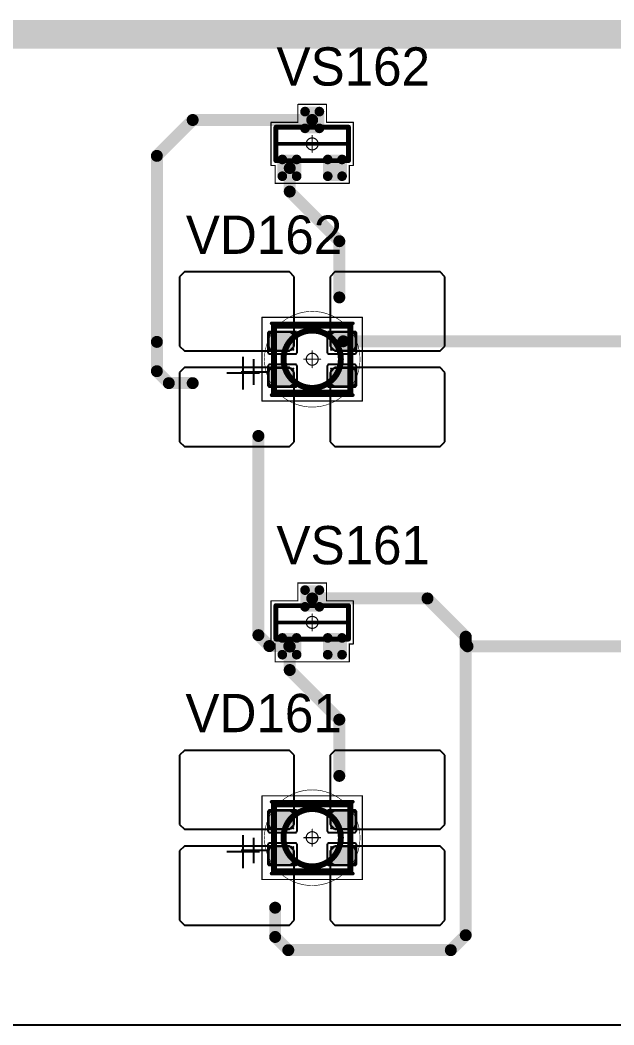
# Model space of a CAD drawing. Header units: millimetres. Extents: x 0 to 400, y 0 to 514.
# Drawn here: x 207.78 to 232.63, y 24.67 to 66.68 of the extents above; entities that cross this region are included whole.
import ezdxf

# ---------------------------------------------------------------- set-up
doc = ezdxf.new("R2010")
doc.units = ezdxf.units.MM
for name, color, linetype in [('Mechanical13', 56, 'Continuous'), ('Mechanical15', 56, 'Continuous'), ('Mechanical2', 216, 'Continuous'), ('TopLayer', 1, 'Continuous'), ('TopOverlay', 2, 'Continuous'), ('TopPaste', 8, 'Continuous'), ('TopSolder', 216, 'Continuous')]:
    doc.layers.add(name, color=color, linetype=linetype)

# ---------------------------------------------------------------- blocks, each defined once
blk = doc.blocks.new('SOT23_20')
at = {"layer": 'Mechanical13', "const_width": 0.2}
for points in [[(-0.7, 1.52), (0.7, 1.52)], [(-0.7, 1.52), (-0.7, -1.52)], [(0.7, 1.52), (0.7, -1.52)], [(-0.7, -1.52), (0.7, -1.52)]]:
    blk.add_lwpolyline(points, dxfattribs=at)
at = {"layer": 'Mechanical13', "const_width": 0.1}
for points in [[(-0.75, 1.52, 1), (-0.65, 1.52, 1)], [(-0.75, 1.52, 1), (-0.65, 1.52, 1)], [(0.65, 1.52, 1), (0.75, 1.52, 1)], [(0.65, 1.52, 1), (0.75, 1.52, 1)], [(-0.75, -1.52, 1), (-0.65, -1.52, 1)], [(-0.75, -1.52, 1), (-0.65, -1.52, 1)], [(0.65, -1.52, 1), (0.75, -1.52, 1)], [(0.65, -1.52, 1), (0.75, -1.52, 1)]]:
    blk.add_lwpolyline(points, format="xyb", close=True, dxfattribs=at)
at = {"layer": 'Mechanical15', "const_width": 0.05}
for points in [[(-0.9, 1.72), (-0.9, 1.55)], [(-0.9, 1.72), (0.9, 1.72)], [(0.9, 1.72), (0.9, 0.6)], [(-1.65, 1.55), (-1.65, -1.55)], [(-1.65, 1.55), (-0.9, 1.55)], [(0.9, 0.6), (1.65, 0.6)], [(1.65, 0.6), (1.65, -0.6)], [(-0.35, 0), (0.35, 0)], [(0, 0.35), (0, -0.35)], [(0.9, -0.6), (1.65, -0.6)], [(0.9, -0.6), (0.9, -1.72)], [(-1.65, -1.55), (-0.9, -1.55)], [(-0.9, -1.55), (-0.9, -1.72)], [(-0.9, -1.72), (0.9, -1.72)]]:
    blk.add_lwpolyline(points, dxfattribs=at)
at = {"layer": 'Mechanical15'}
for points, const_width in [([(-0.913, 1.72, 1), (-0.888, 1.72, 1)], 0.025), ([(-0.913, 1.72, 1), (-0.888, 1.72, 1)], 0.025), ([(0.888, 1.72, 1), (0.913, 1.72, 1)], 0.025), ([(0.888, 1.72, 1), (0.913, 1.72, 1)], 0.025), ([(-1.662, 1.55, 1), (-1.637, 1.55, 1)], 0.025), ([(-1.662, 1.55, 1), (-1.637, 1.55, 1)], 0.025), ([(-0.913, 1.55, 1), (-0.888, 1.55, 1)], 0.025), ([(-0.913, 1.55, 1), (-0.888, 1.55, 1)], 0.025), ([(0.888, 0.6, 1), (0.913, 0.6, 1)], 0.025), ([(0.888, 0.6, 1), (0.913, 0.6, 1)], 0.025), ([(1.637, 0.6, 1), (1.662, 0.6, 1)], 0.025), ([(1.637, 0.6, 1), (1.662, 0.6, 1)], 0.025), ([(-0.362, 0, 1), (-0.337, 0, 1)], 0.025), ([(0.25, 0, 1), (-0.25, 0, 1)], 0.05), ([(-0.262, 0, 1), (-0.238, 0, 1)], 0.025), ([(-0.012, 0.35, 1), (0.012, 0.35, 1)], 0.025), ([(0.238, 0, 1), (0.262, 0, 1)], 0.025), ([(0.337, 0, 1), (0.362, 0, 1)], 0.025), ([(-0.012, -0.35, 1), (0.012, -0.35, 1)], 0.025), ([(0.888, -0.6, 1), (0.913, -0.6, 1)], 0.025), ([(0.888, -0.6, 1), (0.913, -0.6, 1)], 0.025), ([(1.637, -0.6, 1), (1.662, -0.6, 1)], 0.025), ([(1.637, -0.6, 1), (1.662, -0.6, 1)], 0.025), ([(-1.662, -1.55, 1), (-1.637, -1.55, 1)], 0.025), ([(-1.662, -1.55, 1), (-1.637, -1.55, 1)], 0.025), ([(-0.913, -1.55, 1), (-0.888, -1.55, 1)], 0.025), ([(-0.913, -1.55, 1), (-0.888, -1.55, 1)], 0.025), ([(-0.913, -1.72, 1), (-0.888, -1.72, 1)], 0.025), ([(-0.913, -1.72, 1), (-0.888, -1.72, 1)], 0.025), ([(0.888, -1.72, 1), (0.913, -1.72, 1)], 0.025), ([(0.888, -1.72, 1), (0.913, -1.72, 1)], 0.025)]:
    blk.add_lwpolyline(points, format="xyb", close=True, dxfattribs=dict(at, const_width=const_width))
at = {"layer": 'TopLayer', "const_width": 0.1}
for points in [[(-1.4, 1.25, 1), (-1.3, 1.25, 1)], [(-0.7, 1.25, 1), (-0.6, 1.25, 1)], [(-1.4, 0.65, 1), (-1.3, 0.65, 1)], [(-0.7, 0.65, 1), (-0.6, 0.65, 1)], [(0.6, 0.3, 1), (0.7, 0.3, 1)], [(1.3, 0.3, 1), (1.4, 0.3, 1)], [(0.6, -0.3, 1), (0.7, -0.3, 1)], [(1.3, -0.3, 1), (1.4, -0.3, 1)], [(-1.4, -0.65, 1), (-1.3, -0.65, 1)], [(-0.7, -0.65, 1), (-0.6, -0.65, 1)], [(-1.4, -1.25, 1), (-1.3, -1.25, 1)], [(-0.7, -1.25, 1), (-0.6, -1.25, 1)]]:
    blk.add_lwpolyline(points, format="xyb", close=True, dxfattribs=at)
at = {"layer": 'TopLayer'}
for points in [[(-1.35, 1.35), (-1.35, 0.55), (-0.65, 1.35), (-0.65, 0.55)], [(-1.45, 1.25), (-1.45, 0.65), (-0.55, 1.25), (-0.55, 0.65)], [(0.55, 0.3), (0.55, -0.3), (1.45, 0.3), (1.45, -0.3)], [(0.65, 0.4), (0.65, -0.4), (1.35, 0.4), (1.35, -0.4)], [(-1.45, -0.65), (-1.45, -1.25), (-0.55, -0.65), (-0.55, -1.25)], [(-1.35, -0.55), (-1.35, -1.35), (-0.65, -0.55), (-0.65, -1.35)]]:
    blk.add_solid(points, dxfattribs=at)
at = {"layer": 'TopOverlay', "const_width": 0.15}
blk.add_lwpolyline([(0, 1.5), (0, -1.5)], dxfattribs=at)
at = {"layer": 'TopOverlay', "const_width": 0.075}
for points in [[(-0.038, 1.5, 1), (0.038, 1.5, 1)], [(-0.038, -1.5, 1), (0.038, -1.5, 1)]]:
    blk.add_lwpolyline(points, format="xyb", close=True, dxfattribs=at)
at = {"layer": 'TopPaste', "const_width": 0.075}
for points in [[(-1.387, 1.25, 1), (-1.313, 1.25, 1)], [(-0.687, 1.25, 1), (-0.613, 1.25, 1)], [(-1.387, 0.65, 1), (-1.313, 0.65, 1)], [(-0.687, 0.65, 1), (-0.613, 0.65, 1)], [(0.613, 0.3, 1), (0.687, 0.3, 1)], [(1.313, 0.3, 1), (1.387, 0.3, 1)], [(0.613, -0.3, 1), (0.687, -0.3, 1)], [(1.313, -0.3, 1), (1.387, -0.3, 1)], [(-1.387, -0.65, 1), (-1.313, -0.65, 1)], [(-0.687, -0.65, 1), (-0.613, -0.65, 1)], [(-1.387, -1.25, 1), (-1.313, -1.25, 1)], [(-0.687, -1.25, 1), (-0.613, -1.25, 1)]]:
    blk.add_lwpolyline(points, format="xyb", close=True, dxfattribs=at)
at = {"layer": 'TopPaste'}
for points in [[(-1.35, 1.325), (-1.35, 0.575), (-0.65, 1.325), (-0.65, 0.575)], [(-1.425, 1.25), (-1.425, 0.65), (-0.575, 1.25), (-0.575, 0.65)], [(0.575, 0.3), (0.575, -0.3), (1.425, 0.3), (1.425, -0.3)], [(0.65, 0.375), (0.65, -0.375), (1.35, 0.375), (1.35, -0.375)], [(-1.425, -0.65), (-1.425, -1.25), (-0.575, -0.65), (-0.575, -1.25)], [(-1.35, -0.575), (-1.35, -1.325), (-0.65, -0.575), (-0.65, -1.325)]]:
    blk.add_solid(points, dxfattribs=at)
at = {"layer": 'TopSolder', "const_width": 0.202}
for points in [[(-1.451, 1.25, 1), (-1.249, 1.25, 1)], [(-0.751, 1.25, 1), (-0.549, 1.25, 1)], [(-1.451, 0.65, 1), (-1.249, 0.65, 1)], [(-0.751, 0.65, 1), (-0.549, 0.65, 1)], [(0.549, 0.3, 1), (0.751, 0.3, 1)], [(1.249, 0.3, 1), (1.451, 0.3, 1)], [(0.549, -0.3, 1), (0.751, -0.3, 1)], [(1.249, -0.3, 1), (1.451, -0.3, 1)], [(-1.451, -0.65, 1), (-1.249, -0.65, 1)], [(-0.751, -0.65, 1), (-0.549, -0.65, 1)], [(-1.451, -1.25, 1), (-1.249, -1.25, 1)], [(-0.751, -1.25, 1), (-0.549, -1.25, 1)]]:
    blk.add_lwpolyline(points, format="xyb", close=True, dxfattribs=at)
at = {"layer": 'TopSolder'}
for points in [[(-1.35, 1.452), (-1.35, 0.448), (-0.65, 1.452), (-0.65, 0.448)], [(-1.552, 1.25), (-1.552, 0.65), (-0.448, 1.25), (-0.448, 0.65)], [(0.65, 0.502), (0.65, -0.502), (1.35, 0.502), (1.35, -0.502)], [(0.448, 0.3), (0.448, -0.3), (1.552, 0.3), (1.552, -0.3)], [(-1.552, -0.65), (-1.552, -1.25), (-0.448, -0.65), (-0.448, -1.25)], [(-1.35, -0.448), (-1.35, -1.452), (-0.65, -0.448), (-0.65, -1.452)]]:
    blk.add_solid(points, dxfattribs=at)
blk = doc.blocks.new('SOT23_21')
at = {"layer": 'Mechanical13', "const_width": 0.2}
for points in [[(-0.7, 1.52), (0.7, 1.52)], [(-0.7, 1.52), (-0.7, -1.52)], [(0.7, 1.52), (0.7, -1.52)], [(-0.7, -1.52), (0.7, -1.52)]]:
    blk.add_lwpolyline(points, dxfattribs=at)
at = {"layer": 'Mechanical13', "const_width": 0.1}
for points in [[(-0.75, 1.52, 1), (-0.65, 1.52, 1)], [(-0.75, 1.52, 1), (-0.65, 1.52, 1)], [(0.65, 1.52, 1), (0.75, 1.52, 1)], [(0.65, 1.52, 1), (0.75, 1.52, 1)], [(-0.75, -1.52, 1), (-0.65, -1.52, 1)], [(-0.75, -1.52, 1), (-0.65, -1.52, 1)], [(0.65, -1.52, 1), (0.75, -1.52, 1)], [(0.65, -1.52, 1), (0.75, -1.52, 1)]]:
    blk.add_lwpolyline(points, format="xyb", close=True, dxfattribs=at)
at = {"layer": 'Mechanical15', "const_width": 0.05}
for points in [[(-0.9, 1.72), (-0.9, 1.55)], [(-0.9, 1.72), (0.9, 1.72)], [(0.9, 1.72), (0.9, 0.6)], [(-1.65, 1.55), (-1.65, -1.55)], [(-1.65, 1.55), (-0.9, 1.55)], [(0.9, 0.6), (1.65, 0.6)], [(1.65, 0.6), (1.65, -0.6)], [(-0.35, 0), (0.35, 0)], [(0, 0.35), (0, -0.35)], [(0.9, -0.6), (1.65, -0.6)], [(0.9, -0.6), (0.9, -1.72)], [(-1.65, -1.55), (-0.9, -1.55)], [(-0.9, -1.55), (-0.9, -1.72)], [(-0.9, -1.72), (0.9, -1.72)]]:
    blk.add_lwpolyline(points, dxfattribs=at)
at = {"layer": 'Mechanical15'}
for points, const_width in [([(-0.913, 1.72, 1), (-0.888, 1.72, 1)], 0.025), ([(-0.913, 1.72, 1), (-0.888, 1.72, 1)], 0.025), ([(0.888, 1.72, 1), (0.913, 1.72, 1)], 0.025), ([(0.888, 1.72, 1), (0.913, 1.72, 1)], 0.025), ([(-1.662, 1.55, 1), (-1.637, 1.55, 1)], 0.025), ([(-1.662, 1.55, 1), (-1.637, 1.55, 1)], 0.025), ([(-0.913, 1.55, 1), (-0.888, 1.55, 1)], 0.025), ([(-0.913, 1.55, 1), (-0.888, 1.55, 1)], 0.025), ([(0.888, 0.6, 1), (0.913, 0.6, 1)], 0.025), ([(0.888, 0.6, 1), (0.913, 0.6, 1)], 0.025), ([(1.637, 0.6, 1), (1.662, 0.6, 1)], 0.025), ([(1.637, 0.6, 1), (1.662, 0.6, 1)], 0.025), ([(-0.362, 0, 1), (-0.337, 0, 1)], 0.025), ([(0.25, 0, 1), (-0.25, 0, 1)], 0.05), ([(-0.262, 0, 1), (-0.238, 0, 1)], 0.025), ([(-0.012, 0.35, 1), (0.012, 0.35, 1)], 0.025), ([(0.238, 0, 1), (0.262, 0, 1)], 0.025), ([(0.337, 0, 1), (0.362, 0, 1)], 0.025), ([(-0.012, -0.35, 1), (0.012, -0.35, 1)], 0.025), ([(0.888, -0.6, 1), (0.913, -0.6, 1)], 0.025), ([(0.888, -0.6, 1), (0.913, -0.6, 1)], 0.025), ([(1.637, -0.6, 1), (1.662, -0.6, 1)], 0.025), ([(1.637, -0.6, 1), (1.662, -0.6, 1)], 0.025), ([(-1.662, -1.55, 1), (-1.637, -1.55, 1)], 0.025), ([(-1.662, -1.55, 1), (-1.637, -1.55, 1)], 0.025), ([(-0.913, -1.55, 1), (-0.888, -1.55, 1)], 0.025), ([(-0.913, -1.55, 1), (-0.888, -1.55, 1)], 0.025), ([(-0.913, -1.72, 1), (-0.888, -1.72, 1)], 0.025), ([(-0.913, -1.72, 1), (-0.888, -1.72, 1)], 0.025), ([(0.888, -1.72, 1), (0.913, -1.72, 1)], 0.025), ([(0.888, -1.72, 1), (0.913, -1.72, 1)], 0.025)]:
    blk.add_lwpolyline(points, format="xyb", close=True, dxfattribs=dict(at, const_width=const_width))
at = {"layer": 'TopLayer', "const_width": 0.1}
for points in [[(-1.4, 1.25, 1), (-1.3, 1.25, 1)], [(-0.7, 1.25, 1), (-0.6, 1.25, 1)], [(-1.4, 0.65, 1), (-1.3, 0.65, 1)], [(-0.7, 0.65, 1), (-0.6, 0.65, 1)], [(0.6, 0.3, 1), (0.7, 0.3, 1)], [(1.3, 0.3, 1), (1.4, 0.3, 1)], [(0.6, -0.3, 1), (0.7, -0.3, 1)], [(1.3, -0.3, 1), (1.4, -0.3, 1)], [(-1.4, -0.65, 1), (-1.3, -0.65, 1)], [(-0.7, -0.65, 1), (-0.6, -0.65, 1)], [(-1.4, -1.25, 1), (-1.3, -1.25, 1)], [(-0.7, -1.25, 1), (-0.6, -1.25, 1)]]:
    blk.add_lwpolyline(points, format="xyb", close=True, dxfattribs=at)
at = {"layer": 'TopLayer'}
for points in [[(-1.35, 1.35), (-1.35, 0.55), (-0.65, 1.35), (-0.65, 0.55)], [(-1.45, 1.25), (-1.45, 0.65), (-0.55, 1.25), (-0.55, 0.65)], [(0.55, 0.3), (0.55, -0.3), (1.45, 0.3), (1.45, -0.3)], [(0.65, 0.4), (0.65, -0.4), (1.35, 0.4), (1.35, -0.4)], [(-1.45, -0.65), (-1.45, -1.25), (-0.55, -0.65), (-0.55, -1.25)], [(-1.35, -0.55), (-1.35, -1.35), (-0.65, -0.55), (-0.65, -1.35)]]:
    blk.add_solid(points, dxfattribs=at)
at = {"layer": 'TopOverlay', "const_width": 0.15}
blk.add_lwpolyline([(0, 1.5), (0, -1.5)], dxfattribs=at)
at = {"layer": 'TopOverlay', "const_width": 0.075}
for points in [[(-0.038, 1.5, 1), (0.038, 1.5, 1)], [(-0.038, -1.5, 1), (0.038, -1.5, 1)]]:
    blk.add_lwpolyline(points, format="xyb", close=True, dxfattribs=at)
at = {"layer": 'TopPaste', "const_width": 0.075}
for points in [[(-1.387, 1.25, 1), (-1.313, 1.25, 1)], [(-0.687, 1.25, 1), (-0.613, 1.25, 1)], [(-1.387, 0.65, 1), (-1.313, 0.65, 1)], [(-0.687, 0.65, 1), (-0.613, 0.65, 1)], [(0.613, 0.3, 1), (0.687, 0.3, 1)], [(1.313, 0.3, 1), (1.387, 0.3, 1)], [(0.613, -0.3, 1), (0.687, -0.3, 1)], [(1.313, -0.3, 1), (1.387, -0.3, 1)], [(-1.387, -0.65, 1), (-1.313, -0.65, 1)], [(-0.687, -0.65, 1), (-0.613, -0.65, 1)], [(-1.387, -1.25, 1), (-1.313, -1.25, 1)], [(-0.687, -1.25, 1), (-0.613, -1.25, 1)]]:
    blk.add_lwpolyline(points, format="xyb", close=True, dxfattribs=at)
at = {"layer": 'TopPaste'}
for points in [[(-1.35, 1.325), (-1.35, 0.575), (-0.65, 1.325), (-0.65, 0.575)], [(-1.425, 1.25), (-1.425, 0.65), (-0.575, 1.25), (-0.575, 0.65)], [(0.575, 0.3), (0.575, -0.3), (1.425, 0.3), (1.425, -0.3)], [(0.65, 0.375), (0.65, -0.375), (1.35, 0.375), (1.35, -0.375)], [(-1.425, -0.65), (-1.425, -1.25), (-0.575, -0.65), (-0.575, -1.25)], [(-1.35, -0.575), (-1.35, -1.325), (-0.65, -0.575), (-0.65, -1.325)]]:
    blk.add_solid(points, dxfattribs=at)
at = {"layer": 'TopSolder', "const_width": 0.202}
for points in [[(-1.451, 1.25, 1), (-1.249, 1.25, 1)], [(-0.751, 1.25, 1), (-0.549, 1.25, 1)], [(-1.451, 0.65, 1), (-1.249, 0.65, 1)], [(-0.751, 0.65, 1), (-0.549, 0.65, 1)], [(0.549, 0.3, 1), (0.751, 0.3, 1)], [(1.249, 0.3, 1), (1.451, 0.3, 1)], [(0.549, -0.3, 1), (0.751, -0.3, 1)], [(1.249, -0.3, 1), (1.451, -0.3, 1)], [(-1.451, -0.65, 1), (-1.249, -0.65, 1)], [(-0.751, -0.65, 1), (-0.549, -0.65, 1)], [(-1.451, -1.25, 1), (-1.249, -1.25, 1)], [(-0.751, -1.25, 1), (-0.549, -1.25, 1)]]:
    blk.add_lwpolyline(points, format="xyb", close=True, dxfattribs=at)
at = {"layer": 'TopSolder'}
for points in [[(-1.35, 1.452), (-1.35, 0.448), (-0.65, 1.452), (-0.65, 0.448)], [(-1.552, 1.25), (-1.552, 0.65), (-0.448, 1.25), (-0.448, 0.65)], [(0.65, 0.502), (0.65, -0.502), (1.35, 0.502), (1.35, -0.502)], [(0.448, 0.3), (0.448, -0.3), (1.552, 0.3), (1.552, -0.3)], [(-1.552, -0.65), (-1.552, -1.25), (-0.448, -0.65), (-0.448, -1.25)], [(-1.35, -0.448), (-1.35, -1.452), (-0.65, -0.448), (-0.65, -1.452)]]:
    blk.add_solid(points, dxfattribs=at)
blk = doc.blocks.new('E65F_193')
at = {"layer": 'Mechanical13'}
for p, q in [((2.441, 1.071), (2.441, 0)), ((1.905, 0.536), (2.976, 0.536))]:
    blk.add_line(p, q, dxfattribs=at)
at = {"layer": 'Mechanical13', "const_width": 0.25}
for points in [[(-1.6, -1.4), (-1.6, 1.4)], [(1.6, 1.4), (-1.6, 1.4)], [(1.6, 1.4), (1.6, -1.4)], [(1.6, -1.4), (-1.6, -1.4)]]:
    blk.add_lwpolyline(points, dxfattribs=at)
at = {"layer": 'Mechanical13'}
for points, const_width in [([(-1.663, 1.4, 1), (-1.538, 1.4, 1)], 0.125), ([(-1.663, 1.4, 1), (-1.538, 1.4, 1)], 0.125), ([(1.2, 0, 1), (-1.2, 0, 1)], 0.25), ([(1.537, 1.4, 1), (1.662, 1.4, 1)], 0.125), ([(1.537, 1.4, 1), (1.662, 1.4, 1)], 0.125), ([(-1.263, 0, 1), (-1.138, 0, 1)], 0.125), ([(1.137, 0, 1), (1.262, 0, 1)], 0.125), ([(-1.663, -1.4, 1), (-1.538, -1.4, 1)], 0.125), ([(-1.663, -1.4, 1), (-1.538, -1.4, 1)], 0.125), ([(1.537, -1.4, 1), (1.662, -1.4, 1)], 0.125), ([(1.537, -1.4, 1), (1.662, -1.4, 1)], 0.125)]:
    blk.add_lwpolyline(points, format="xyb", close=True, dxfattribs=dict(at, const_width=const_width))
at = {"layer": 'Mechanical15', "const_width": 0.05}
for points in [[(2.1, 1.75), (-2.1, 1.75)], [(-2.1, 1.75), (-2.1, -1.75)], [(2.1, 1.75), (2.1, -1.75)], [(0.35, 0), (-0.35, 0)], [(0.35, 0), (-0.35, 0)], [(0, 0.35), (0, -0.35)], [(0, 0.35), (0, -0.35)], [(2.1, -1.75), (-2.1, -1.75)]]:
    blk.add_lwpolyline(points, dxfattribs=at)
at = {"layer": 'Mechanical15'}
for points, const_width in [([(-2.113, 1.75, 1), (-2.088, 1.75, 1)], 0.025), ([(-2.113, 1.75, 1), (-2.088, 1.75, 1)], 0.025), ([(2.087, 1.75, 1), (2.112, 1.75, 1)], 0.025), ([(2.087, 1.75, 1), (2.112, 1.75, 1)], 0.025), ([(-0.363, 0, 1), (-0.338, 0, 1)], 0.025), ([(-0.363, 0, 1), (-0.338, 0, 1)], 0.025), ([(0.25, 0, 1), (-0.25, 0, 1)], 0.05), ([(0.25, 0, 1), (-0.25, 0, 1)], 0.05), ([(-0.263, 0, 1), (-0.238, 0, 1)], 0.025), ([(-0.263, 0, 1), (-0.238, 0, 1)], 0.025), ([(-0.013, 0.35, 1), (0.012, 0.35, 1)], 0.025), ([(-0.013, 0.35, 1), (0.012, 0.35, 1)], 0.025), ([(0.237, 0, 1), (0.262, 0, 1)], 0.025), ([(0.237, 0, 1), (0.262, 0, 1)], 0.025), ([(0.337, 0, 1), (0.362, 0, 1)], 0.025), ([(0.337, 0, 1), (0.362, 0, 1)], 0.025), ([(-0.013, -0.35, 1), (0.012, -0.35, 1)], 0.025), ([(-0.013, -0.35, 1), (0.012, -0.35, 1)], 0.025), ([(-2.113, -1.75, 1), (-2.088, -1.75, 1)], 0.025), ([(-2.113, -1.75, 1), (-2.088, -1.75, 1)], 0.025), ([(2.087, -1.75, 1), (2.112, -1.75, 1)], 0.025), ([(2.087, -1.75, 1), (2.112, -1.75, 1)], 0.025)]:
    blk.add_lwpolyline(points, format="xyb", close=True, dxfattribs=dict(at, const_width=const_width))
at = {"layer": 'TopLayer'}
for p, q in [((-5.35, 3.65), (-5.55, 3.45)), ((-5.55, 3.45), (-5.55, 3.45)), ((-5.55, 3.45), (-5.55, 0.55)), ((-0.95, 3.65), (-5.35, 3.65)), ((-5.35, 3.65), (-5.35, 3.65)), ((-0.75, 3.45), (-0.95, 3.65)), ((-0.75, 0.55), (-0.75, 3.45)), ((0.95, 3.65), (0.75, 3.45)), ((0.75, 3.45), (0.75, 3.45)), ((0.75, 3.45), (0.75, 0.55)), ((5.35, 3.65), (0.95, 3.65)), ((0.95, 3.65), (0.95, 3.65)), ((5.55, 3.45), (5.35, 3.65)), ((5.55, 0.55), (5.55, 3.45)), ((-5.55, 0.55), (-5.35, 0.35)), ((-0.95, 0.35), (-0.75, 0.55)), ((0.75, 0.55), (0.95, 0.35)), ((5.35, 0.35), (5.55, 0.55)), ((-5.35, 0.35), (-0.95, 0.35)), ((0.95, 0.35), (5.35, 0.35)), ((-5.35, -0.35), (-5.55, -0.55)), ((-0.95, -0.35), (-5.35, -0.35)), ((-5.35, -0.35), (-5.35, -0.35)), ((-0.75, -0.55), (-0.95, -0.35)), ((0.95, -0.35), (0.75, -0.55)), ((5.35, -0.35), (0.95, -0.35)), ((0.95, -0.35), (0.95, -0.35)), ((5.55, -0.55), (5.35, -0.35)), ((-5.55, -0.55), (-5.55, -0.55)), ((-5.55, -0.55), (-5.55, -3.45)), ((-0.75, -3.45), (-0.75, -0.55)), ((0.75, -0.55), (0.75, -0.55)), ((0.75, -0.55), (0.75, -3.45)), ((5.55, -3.45), (5.55, -0.55)), ((-5.55, -3.45), (-5.35, -3.65)), ((-5.35, -3.65), (-0.95, -3.65)), ((-0.95, -3.65), (-0.75, -3.45)), ((0.75, -3.45), (0.95, -3.65)), ((0.95, -3.65), (5.35, -3.65)), ((5.35, -3.65), (5.55, -3.45))]:
    blk.add_line(p, q, dxfattribs=at)
at = {"layer": 'TopLayer', "const_width": 0.04}
for points in [[(-1.83, 1.11, 1), (-1.79, 1.11, 1)], [(-0.81, 1.11, 1), (-0.77, 1.11, 1)], [(0.77, 1.11, 1), (0.81, 1.11, 1)], [(1.79, 1.11, 1), (1.83, 1.11, 1)], [(-1.83, 0.39, 1), (-1.79, 0.39, 1)], [(-0.81, 0.39, 1), (-0.77, 0.39, 1)], [(0.77, 0.39, 1), (0.81, 0.39, 1)], [(1.79, 0.39, 1), (1.83, 0.39, 1)], [(-1.83, -0.39, 1), (-1.79, -0.39, 1)], [(-0.81, -0.39, 1), (-0.77, -0.39, 1)], [(0.77, -0.39, 1), (0.81, -0.39, 1)], [(1.79, -0.39, 1), (1.83, -0.39, 1)], [(-1.83, -1.11, 1), (-1.79, -1.11, 1)], [(-0.81, -1.11, 1), (-0.77, -1.11, 1)], [(0.77, -1.11, 1), (0.81, -1.11, 1)], [(1.79, -1.11, 1), (1.83, -1.11, 1)]]:
    blk.add_lwpolyline(points, format="xyb", close=True, dxfattribs=at)
at = {"layer": 'TopLayer'}
for points in [[(-1.85, 1.11), (-1.85, 0.39), (-0.75, 1.11), (-0.75, 0.39)], [(-1.81, 1.15), (-1.81, 0.35), (-0.79, 1.15), (-0.79, 0.35)], [(0.75, 1.11), (0.75, 0.39), (1.85, 1.11), (1.85, 0.39)], [(0.79, 1.15), (0.79, 0.35), (1.81, 1.15), (1.81, 0.35)], [(-1.85, -0.39), (-1.85, -1.11), (-0.75, -0.39), (-0.75, -1.11)], [(-1.81, -0.35), (-1.81, -1.15), (-0.79, -0.35), (-0.79, -1.15)], [(0.75, -0.39), (0.75, -1.11), (1.85, -0.39), (1.85, -1.11)], [(0.79, -0.35), (0.79, -1.15), (1.81, -0.35), (1.81, -1.15)]]:
    blk.add_solid(points, dxfattribs=at)
at = {"layer": 'TopOverlay'}
for p, q in [((2.886, 1.271), (2.886, -0.1)), ((2.2, 0.586), (3.571, 0.586))]:
    blk.add_line(p, q, dxfattribs=at)
at = {"layer": 'TopOverlay', "const_width": 0.15}
for points in [[(1.7, 1.5), (-1.7, 1.5)], [(1.7, -1.5), (-1.7, -1.5)]]:
    blk.add_lwpolyline(points, dxfattribs=at)
at = {"layer": 'TopOverlay', "const_width": 0.075}
for points in [[(-1.738, 1.5, 1), (-1.663, 1.5, 1)], [(1.662, 1.5, 1), (1.737, 1.5, 1)], [(-1.738, -1.5, 1), (-1.663, -1.5, 1)], [(1.662, -1.5, 1), (1.737, -1.5, 1)]]:
    blk.add_lwpolyline(points, format="xyb", close=True, dxfattribs=at)
at = {"layer": 'TopPaste'}
for p, q in [((-1.814, 1.011), (-1.829, 0.938)), ((-1.829, 0.938), (-1.829, 0.563)), ((-1.773, 1.073), (-1.814, 1.011)), ((-1.711, 1.114), (-1.773, 1.073)), ((-1.638, 1.129), (-1.711, 1.114)), ((-0.963, 1.129), (-1.638, 1.129)), ((-0.889, 1.114), (-0.963, 1.129)), ((-0.827, 1.073), (-0.889, 1.114)), ((-0.786, 1.011), (-0.827, 1.073)), ((-0.771, 0.938), (-0.786, 1.011)), ((-0.771, 0.563), (-0.771, 0.938)), ((0.786, 1.011), (0.771, 0.938)), ((0.771, 0.938), (0.771, 0.563)), ((0.827, 1.073), (0.786, 1.011)), ((0.889, 1.114), (0.827, 1.073)), ((0.962, 1.129), (0.889, 1.114)), ((1.637, 1.129), (0.962, 1.129)), ((1.711, 1.114), (1.637, 1.129)), ((1.773, 1.073), (1.711, 1.114)), ((1.814, 1.011), (1.773, 1.073)), ((1.829, 0.938), (1.814, 1.011)), ((1.829, 0.563), (1.829, 0.938)), ((-1.829, 0.563), (-1.814, 0.489)), ((-1.814, 0.489), (-1.773, 0.427)), ((-1.773, 0.427), (-1.711, 0.386)), ((-0.889, 0.386), (-0.827, 0.427)), ((-0.827, 0.427), (-0.786, 0.489)), ((-0.786, 0.489), (-0.771, 0.563)), ((0.771, 0.563), (0.786, 0.489)), ((0.786, 0.489), (0.827, 0.427)), ((0.827, 0.427), (0.889, 0.386)), ((1.711, 0.386), (1.773, 0.427)), ((1.773, 0.427), (1.814, 0.489)), ((1.814, 0.489), (1.829, 0.563)), ((-1.711, 0.386), (-1.638, 0.371)), ((-1.638, 0.371), (-0.963, 0.371)), ((-0.963, 0.371), (-0.889, 0.386)), ((0.889, 0.386), (0.962, 0.371)), ((0.962, 0.371), (1.637, 0.371)), ((1.637, 0.371), (1.711, 0.386)), ((-1.711, -0.386), (-1.773, -0.427)), ((-1.638, -0.371), (-1.711, -0.386)), ((-0.963, -0.371), (-1.638, -0.371)), ((-0.889, -0.386), (-0.963, -0.371)), ((-0.827, -0.427), (-0.889, -0.386)), ((0.889, -0.386), (0.827, -0.427)), ((0.962, -0.371), (0.889, -0.386)), ((1.637, -0.371), (0.962, -0.371)), ((1.711, -0.386), (1.637, -0.371)), ((1.773, -0.427), (1.711, -0.386)), ((-1.814, -0.489), (-1.829, -0.563)), ((-1.829, -0.563), (-1.829, -0.938)), ((-1.773, -0.427), (-1.814, -0.489)), ((-0.786, -0.489), (-0.827, -0.427)), ((-0.771, -0.563), (-0.786, -0.489)), ((-0.771, -0.938), (-0.771, -0.563)), ((0.786, -0.489), (0.771, -0.563)), ((0.771, -0.563), (0.771, -0.938)), ((0.827, -0.427), (0.786, -0.489)), ((1.814, -0.489), (1.773, -0.427)), ((1.829, -0.563), (1.814, -0.489)), ((1.829, -0.938), (1.829, -0.563)), ((-1.829, -0.938), (-1.814, -1.011)), ((-1.814, -1.011), (-1.773, -1.073)), ((-1.773, -1.073), (-1.711, -1.114)), ((-1.711, -1.114), (-1.638, -1.129)), ((-1.638, -1.129), (-0.963, -1.129)), ((-0.963, -1.129), (-0.889, -1.114)), ((-0.889, -1.114), (-0.827, -1.073)), ((-0.827, -1.073), (-0.786, -1.011)), ((-0.786, -1.011), (-0.771, -0.938)), ((0.771, -0.938), (0.786, -1.011)), ((0.786, -1.011), (0.827, -1.073)), ((0.827, -1.073), (0.889, -1.114)), ((0.889, -1.114), (0.962, -1.129)), ((0.962, -1.129), (1.637, -1.129)), ((1.637, -1.129), (1.711, -1.114)), ((1.711, -1.114), (1.773, -1.073)), ((1.773, -1.073), (1.814, -1.011)), ((1.814, -1.011), (1.829, -0.938))]:
    blk.add_line(p, q, dxfattribs=at)
at = {"layer": 'TopSolder'}
for p, q in [((-1.842, 1.129), (-1.85, 1.111)), ((-1.85, 1.111), (-1.85, 1.101)), ((-1.85, 1.101), (-1.85, 1.101)), ((-1.85, 1.101), (-1.85, 0.301)), ((-1.828, 1.143), (-1.842, 1.129)), ((-1.81, 1.151), (-1.828, 1.143)), ((-1.8, 1.151), (-1.81, 1.151)), ((-0.7, 1.151), (-1.8, 1.151)), ((-0.685, 1.151), (-0.7, 1.151)), ((-0.7, 1.151), (-0.7, 1.151)), ((-0.658, 1.139), (-0.685, 1.151)), ((-0.636, 1.118), (-0.658, 1.139)), ((-0.625, 1.09), (-0.636, 1.118)), ((-0.625, 1.076), (-0.625, 1.09)), ((-0.625, 0.301), (-0.625, 1.076)), ((0.636, 1.118), (0.625, 1.09)), ((0.625, 1.09), (0.625, 1.076)), ((0.625, 1.076), (0.625, 1.076)), ((0.625, 1.076), (0.625, 0.301)), ((0.657, 1.139), (0.636, 1.118)), ((0.685, 1.151), (0.657, 1.139)), ((0.7, 1.151), (0.685, 1.151)), ((1.8, 1.151), (0.7, 1.151)), ((1.81, 1.151), (1.8, 1.151)), ((1.8, 1.151), (1.8, 1.151)), ((1.828, 1.143), (1.81, 1.151)), ((1.842, 1.129), (1.828, 1.143)), ((1.85, 1.111), (1.842, 1.129)), ((1.85, 1.101), (1.85, 1.111)), ((1.85, 0.301), (1.85, 1.101)), ((-1.85, 0.301), (-1.85, 0.286)), ((-1.85, 0.286), (-1.839, 0.258)), ((-1.839, 0.258), (-1.818, 0.237)), ((-1.818, 0.237), (-1.79, 0.226)), ((-1.79, 0.226), (-1.775, 0.226)), ((-1.775, 0.226), (-1.775, 0.226)), ((-1.775, 0.226), (-0.7, 0.226)), ((-0.7, 0.226), (-0.685, 0.226)), ((-0.685, 0.226), (-0.658, 0.237)), ((-0.658, 0.237), (-0.636, 0.258)), ((-0.636, 0.258), (-0.625, 0.286)), ((-0.625, 0.286), (-0.625, 0.301)), ((-0.625, 0.301), (-0.625, 0.301)), ((0.625, 0.301), (0.625, 0.286)), ((0.625, 0.286), (0.636, 0.258)), ((0.636, 0.258), (0.657, 0.237)), ((0.657, 0.237), (0.685, 0.226)), ((0.685, 0.226), (0.7, 0.226)), ((0.7, 0.226), (0.7, 0.226)), ((0.7, 0.226), (1.775, 0.226)), ((1.775, 0.226), (1.79, 0.226)), ((1.79, 0.226), (1.817, 0.237)), ((1.817, 0.237), (1.839, 0.258)), ((1.839, 0.258), (1.85, 0.286)), ((1.85, 0.286), (1.85, 0.301)), ((1.85, 0.301), (1.85, 0.301)), ((-1.839, -0.257), (-1.85, -0.285)), ((-1.85, -0.285), (-1.85, -0.299)), ((-1.85, -0.299), (-1.85, -0.299)), ((-1.85, -0.299), (-1.85, -1.099)), ((-1.818, -0.236), (-1.839, -0.257)), ((-1.79, -0.224), (-1.818, -0.236)), ((-1.775, -0.224), (-1.79, -0.224)), ((-0.7, -0.224), (-1.775, -0.224)), ((-0.685, -0.224), (-0.7, -0.224)), ((-0.7, -0.224), (-0.7, -0.224)), ((-0.658, -0.236), (-0.685, -0.224)), ((-0.636, -0.257), (-0.658, -0.236)), ((-0.625, -0.284), (-0.636, -0.257)), ((-0.625, -0.299), (-0.625, -0.284)), ((-0.625, -1.074), (-0.625, -0.299)), ((0.636, -0.257), (0.625, -0.285)), ((0.625, -0.285), (0.625, -0.299)), ((0.625, -0.299), (0.625, -0.299)), ((0.625, -0.299), (0.625, -1.074)), ((0.657, -0.236), (0.636, -0.257)), ((0.685, -0.224), (0.657, -0.236)), ((0.7, -0.224), (0.685, -0.224)), ((1.775, -0.224), (0.7, -0.224)), ((1.79, -0.224), (1.775, -0.224)), ((1.775, -0.224), (1.775, -0.224)), ((1.817, -0.236), (1.79, -0.224)), ((1.839, -0.257), (1.817, -0.236)), ((1.85, -0.284), (1.839, -0.257)), ((1.85, -0.299), (1.85, -0.284)), ((1.85, -1.099), (1.85, -0.299)), ((-1.85, -1.099), (-1.85, -1.109)), ((-1.85, -1.109), (-1.842, -1.128)), ((-1.842, -1.128), (-1.828, -1.142)), ((-1.828, -1.142), (-1.81, -1.149)), ((-1.81, -1.149), (-1.8, -1.149)), ((-1.8, -1.149), (-0.7, -1.149)), ((-1.8, -1.149), (-1.8, -1.149)), ((-0.7, -1.149), (-0.685, -1.149)), ((-0.685, -1.149), (-0.658, -1.138)), ((-0.658, -1.138), (-0.636, -1.117)), ((-0.636, -1.117), (-0.625, -1.089)), ((-0.625, -1.089), (-0.625, -1.074)), ((-0.625, -1.074), (-0.625, -1.074)), ((0.625, -1.074), (0.625, -1.089)), ((0.625, -1.089), (0.636, -1.117)), ((0.636, -1.117), (0.657, -1.138)), ((0.657, -1.138), (0.685, -1.149)), ((0.685, -1.149), (0.7, -1.149)), ((0.7, -1.149), (1.8, -1.149)), ((0.7, -1.149), (0.7, -1.149)), ((1.8, -1.149), (1.81, -1.149)), ((1.81, -1.149), (1.828, -1.142)), ((1.828, -1.142), (1.842, -1.128)), ((1.842, -1.128), (1.85, -1.109)), ((1.85, -1.109), (1.85, -1.099)), ((1.85, -1.099), (1.85, -1.099))]:
    blk.add_line(p, q, dxfattribs=at)
blk = doc.blocks.new('E65F_194')
at = {"layer": 'Mechanical13'}
for p, q in [((2.441, 1.071), (2.441, 0)), ((1.905, 0.536), (2.976, 0.536))]:
    blk.add_line(p, q, dxfattribs=at)
at = {"layer": 'Mechanical13', "const_width": 0.25}
for points in [[(-1.6, 1.4), (-1.6, -1.4)], [(1.6, 1.4), (-1.6, 1.4)], [(1.6, 1.4), (1.6, -1.4)], [(1.6, -1.4), (-1.6, -1.4)]]:
    blk.add_lwpolyline(points, dxfattribs=at)
at = {"layer": 'Mechanical13'}
for points, const_width in [([(-1.663, 1.4, 1), (-1.538, 1.4, 1)], 0.125), ([(-1.663, 1.4, 1), (-1.538, 1.4, 1)], 0.125), ([(1.2, 0, 1), (-1.2, 0, 1)], 0.25), ([(1.537, 1.4, 1), (1.662, 1.4, 1)], 0.125), ([(1.537, 1.4, 1), (1.662, 1.4, 1)], 0.125), ([(-1.263, 0, 1), (-1.138, 0, 1)], 0.125), ([(1.137, 0, 1), (1.262, 0, 1)], 0.125), ([(-1.663, -1.4, 1), (-1.538, -1.4, 1)], 0.125), ([(-1.663, -1.4, 1), (-1.538, -1.4, 1)], 0.125), ([(1.537, -1.4, 1), (1.662, -1.4, 1)], 0.125), ([(1.537, -1.4, 1), (1.662, -1.4, 1)], 0.125)]:
    blk.add_lwpolyline(points, format="xyb", close=True, dxfattribs=dict(at, const_width=const_width))
at = {"layer": 'Mechanical15', "const_width": 0.05}
for points in [[(2.1, 1.75), (-2.1, 1.75)], [(-2.1, 1.75), (-2.1, -1.75)], [(2.1, 1.75), (2.1, -1.75)], [(0.35, 0), (-0.35, 0)], [(0.35, 0), (-0.35, 0)], [(0, -0.35), (0, 0.35)], [(0, -0.35), (0, 0.35)], [(2.1, -1.75), (-2.1, -1.75)]]:
    blk.add_lwpolyline(points, dxfattribs=at)
at = {"layer": 'Mechanical15'}
for points, const_width in [([(-2.113, 1.75, 1), (-2.088, 1.75, 1)], 0.025), ([(-2.113, 1.75, 1), (-2.088, 1.75, 1)], 0.025), ([(2.087, 1.75, 1), (2.112, 1.75, 1)], 0.025), ([(2.087, 1.75, 1), (2.112, 1.75, 1)], 0.025), ([(-0.363, 0, 1), (-0.338, 0, 1)], 0.025), ([(-0.363, 0, 1), (-0.338, 0, 1)], 0.025), ([(0.25, 0, 1), (-0.25, 0, 1)], 0.05), ([(0.25, 0, 1), (-0.25, 0, 1)], 0.05), ([(-0.263, 0, 1), (-0.238, 0, 1)], 0.025), ([(-0.263, 0, 1), (-0.238, 0, 1)], 0.025), ([(-0.013, 0.35, 1), (0.012, 0.35, 1)], 0.025), ([(-0.013, 0.35, 1), (0.012, 0.35, 1)], 0.025), ([(0.237, 0, 1), (0.262, 0, 1)], 0.025), ([(0.237, 0, 1), (0.262, 0, 1)], 0.025), ([(0.337, 0, 1), (0.362, 0, 1)], 0.025), ([(0.337, 0, 1), (0.362, 0, 1)], 0.025), ([(-0.013, -0.35, 1), (0.012, -0.35, 1)], 0.025), ([(-0.013, -0.35, 1), (0.012, -0.35, 1)], 0.025), ([(-2.113, -1.75, 1), (-2.088, -1.75, 1)], 0.025), ([(-2.113, -1.75, 1), (-2.088, -1.75, 1)], 0.025), ([(2.087, -1.75, 1), (2.112, -1.75, 1)], 0.025), ([(2.087, -1.75, 1), (2.112, -1.75, 1)], 0.025)]:
    blk.add_lwpolyline(points, format="xyb", close=True, dxfattribs=dict(at, const_width=const_width))
at = {"layer": 'TopLayer'}
for p, q in [((-5.35, 3.65), (-5.55, 3.45)), ((-5.55, 3.45), (-5.55, 3.45)), ((-5.55, 3.45), (-5.55, 0.55)), ((-0.95, 3.65), (-5.35, 3.65)), ((-5.35, 3.65), (-5.35, 3.65)), ((-0.75, 3.45), (-0.95, 3.65)), ((-0.75, 0.55), (-0.75, 3.45)), ((0.95, 3.65), (0.75, 3.45)), ((0.75, 3.45), (0.75, 3.45)), ((0.75, 3.45), (0.75, 0.55)), ((5.35, 3.65), (0.95, 3.65)), ((0.95, 3.65), (0.95, 3.65)), ((5.55, 3.45), (5.35, 3.65)), ((5.55, 0.55), (5.55, 3.45)), ((-5.55, 0.55), (-5.35, 0.35)), ((-0.95, 0.35), (-0.75, 0.55)), ((0.75, 0.55), (0.95, 0.35)), ((5.35, 0.35), (5.55, 0.55)), ((-5.35, 0.35), (-0.95, 0.35)), ((0.95, 0.35), (5.35, 0.35)), ((-5.35, -0.35), (-5.55, -0.55)), ((-0.95, -0.35), (-5.35, -0.35)), ((-5.35, -0.35), (-5.35, -0.35)), ((-0.75, -0.55), (-0.95, -0.35)), ((0.95, -0.35), (0.75, -0.55)), ((5.35, -0.35), (0.95, -0.35)), ((0.95, -0.35), (0.95, -0.35)), ((5.55, -0.55), (5.35, -0.35)), ((-5.55, -0.55), (-5.55, -0.55)), ((-5.55, -0.55), (-5.55, -3.45)), ((-0.75, -3.45), (-0.75, -0.55)), ((0.75, -0.55), (0.75, -0.55)), ((0.75, -0.55), (0.75, -3.45)), ((5.55, -3.45), (5.55, -0.55)), ((-5.55, -3.45), (-5.35, -3.65)), ((-5.35, -3.65), (-0.95, -3.65)), ((-0.95, -3.65), (-0.75, -3.45)), ((0.75, -3.45), (0.95, -3.65)), ((0.95, -3.65), (5.35, -3.65)), ((5.35, -3.65), (5.55, -3.45))]:
    blk.add_line(p, q, dxfattribs=at)
at = {"layer": 'TopLayer', "const_width": 0.04}
for points in [[(-1.83, 1.11, 1), (-1.79, 1.11, 1)], [(-0.81, 1.11, 1), (-0.77, 1.11, 1)], [(0.77, 1.11, 1), (0.81, 1.11, 1)], [(1.79, 1.11, 1), (1.83, 1.11, 1)], [(-1.83, 0.39, 1), (-1.79, 0.39, 1)], [(-0.81, 0.39, 1), (-0.77, 0.39, 1)], [(0.77, 0.39, 1), (0.81, 0.39, 1)], [(1.79, 0.39, 1), (1.83, 0.39, 1)], [(-1.83, -0.39, 1), (-1.79, -0.39, 1)], [(-0.81, -0.39, 1), (-0.77, -0.39, 1)], [(0.77, -0.39, 1), (0.81, -0.39, 1)], [(1.79, -0.39, 1), (1.83, -0.39, 1)], [(-1.83, -1.11, 1), (-1.79, -1.11, 1)], [(-0.81, -1.11, 1), (-0.77, -1.11, 1)], [(0.77, -1.11, 1), (0.81, -1.11, 1)], [(1.79, -1.11, 1), (1.83, -1.11, 1)]]:
    blk.add_lwpolyline(points, format="xyb", close=True, dxfattribs=at)
at = {"layer": 'TopLayer'}
for points in [[(-1.85, 1.11), (-1.85, 0.39), (-0.75, 1.11), (-0.75, 0.39)], [(-1.81, 1.15), (-1.81, 0.35), (-0.79, 1.15), (-0.79, 0.35)], [(0.75, 1.11), (0.75, 0.39), (1.85, 1.11), (1.85, 0.39)], [(0.79, 1.15), (0.79, 0.35), (1.81, 1.15), (1.81, 0.35)], [(-1.85, -0.39), (-1.85, -1.11), (-0.75, -0.39), (-0.75, -1.11)], [(-1.81, -0.35), (-1.81, -1.15), (-0.79, -0.35), (-0.79, -1.15)], [(0.75, -0.39), (0.75, -1.11), (1.85, -0.39), (1.85, -1.11)], [(0.79, -0.35), (0.79, -1.15), (1.81, -0.35), (1.81, -1.15)]]:
    blk.add_solid(points, dxfattribs=at)
at = {"layer": 'TopOverlay'}
for p, q in [((2.886, 1.271), (2.886, -0.1)), ((2.2, 0.586), (3.571, 0.586))]:
    blk.add_line(p, q, dxfattribs=at)
at = {"layer": 'TopOverlay', "const_width": 0.15}
for points in [[(1.7, 1.5), (-1.7, 1.5)], [(1.7, -1.5), (-1.7, -1.5)]]:
    blk.add_lwpolyline(points, dxfattribs=at)
at = {"layer": 'TopOverlay', "const_width": 0.075}
for points in [[(-1.738, 1.5, 1), (-1.663, 1.5, 1)], [(1.662, 1.5, 1), (1.737, 1.5, 1)], [(-1.738, -1.5, 1), (-1.663, -1.5, 1)], [(1.662, -1.5, 1), (1.737, -1.5, 1)]]:
    blk.add_lwpolyline(points, format="xyb", close=True, dxfattribs=at)
at = {"layer": 'TopPaste'}
for p, q in [((-1.814, 1.011), (-1.829, 0.938)), ((-1.829, 0.938), (-1.829, 0.562)), ((-1.773, 1.073), (-1.814, 1.011)), ((-1.711, 1.114), (-1.773, 1.073)), ((-1.638, 1.129), (-1.711, 1.114)), ((-0.963, 1.129), (-1.638, 1.129)), ((-0.889, 1.114), (-0.963, 1.129)), ((-0.827, 1.073), (-0.889, 1.114)), ((-0.786, 1.011), (-0.827, 1.073)), ((-0.771, 0.938), (-0.786, 1.011)), ((-0.771, 0.562), (-0.771, 0.938)), ((0.786, 1.011), (0.771, 0.938)), ((0.771, 0.938), (0.771, 0.562)), ((0.827, 1.073), (0.786, 1.011)), ((0.889, 1.114), (0.827, 1.073)), ((0.962, 1.129), (0.889, 1.114)), ((1.637, 1.129), (0.962, 1.129)), ((1.711, 1.114), (1.637, 1.129)), ((1.773, 1.073), (1.711, 1.114)), ((1.814, 1.011), (1.773, 1.073)), ((1.829, 0.938), (1.814, 1.011)), ((1.829, 0.562), (1.829, 0.938)), ((-1.829, 0.562), (-1.814, 0.489)), ((-1.814, 0.489), (-1.773, 0.427)), ((-1.773, 0.427), (-1.711, 0.386)), ((-0.889, 0.386), (-0.827, 0.427)), ((-0.827, 0.427), (-0.786, 0.489)), ((-0.786, 0.489), (-0.771, 0.562)), ((0.771, 0.562), (0.786, 0.489)), ((0.786, 0.489), (0.827, 0.427)), ((0.827, 0.427), (0.889, 0.386)), ((1.711, 0.386), (1.773, 0.427)), ((1.773, 0.427), (1.814, 0.489)), ((1.814, 0.489), (1.829, 0.562)), ((-1.711, 0.386), (-1.638, 0.371)), ((-1.638, 0.371), (-0.963, 0.371)), ((-0.963, 0.371), (-0.889, 0.386)), ((0.889, 0.386), (0.962, 0.371)), ((0.962, 0.371), (1.637, 0.371)), ((1.637, 0.371), (1.711, 0.386)), ((-1.711, -0.386), (-1.773, -0.427)), ((-1.638, -0.371), (-1.711, -0.386)), ((-0.963, -0.371), (-1.638, -0.371)), ((-0.889, -0.386), (-0.963, -0.371)), ((-0.827, -0.427), (-0.889, -0.386)), ((0.889, -0.386), (0.827, -0.427)), ((0.962, -0.371), (0.889, -0.386)), ((1.637, -0.371), (0.962, -0.371)), ((1.711, -0.386), (1.637, -0.371)), ((1.773, -0.427), (1.711, -0.386)), ((-1.814, -0.489), (-1.829, -0.563)), ((-1.829, -0.563), (-1.829, -0.938)), ((-1.773, -0.427), (-1.814, -0.489)), ((-0.786, -0.489), (-0.827, -0.427)), ((-0.771, -0.563), (-0.786, -0.489)), ((-0.771, -0.938), (-0.771, -0.563)), ((0.786, -0.489), (0.771, -0.563)), ((0.771, -0.563), (0.771, -0.938)), ((0.827, -0.427), (0.786, -0.489)), ((1.814, -0.489), (1.773, -0.427)), ((1.829, -0.563), (1.814, -0.489)), ((1.829, -0.938), (1.829, -0.563)), ((-1.829, -0.938), (-1.814, -1.011)), ((-1.814, -1.011), (-1.773, -1.073)), ((-1.773, -1.073), (-1.711, -1.114)), ((-1.711, -1.114), (-1.638, -1.129)), ((-1.638, -1.129), (-0.963, -1.129)), ((-0.963, -1.129), (-0.889, -1.114)), ((-0.889, -1.114), (-0.827, -1.073)), ((-0.827, -1.073), (-0.786, -1.011)), ((-0.786, -1.011), (-0.771, -0.938)), ((0.771, -0.938), (0.786, -1.011)), ((0.786, -1.011), (0.827, -1.073)), ((0.827, -1.073), (0.889, -1.114)), ((0.889, -1.114), (0.962, -1.129)), ((0.962, -1.129), (1.637, -1.129)), ((1.637, -1.129), (1.711, -1.114)), ((1.711, -1.114), (1.773, -1.073)), ((1.773, -1.073), (1.814, -1.011)), ((1.814, -1.011), (1.829, -0.938))]:
    blk.add_line(p, q, dxfattribs=at)
at = {"layer": 'TopSolder'}
for p, q in [((-1.842, 1.129), (-1.85, 1.111)), ((-1.85, 1.111), (-1.85, 1.101)), ((-1.85, 1.101), (-1.85, 1.101)), ((-1.85, 1.101), (-1.85, 0.301)), ((-1.828, 1.143), (-1.842, 1.129)), ((-1.81, 1.151), (-1.828, 1.143)), ((-1.8, 1.151), (-1.81, 1.151)), ((-0.7, 1.151), (-1.8, 1.151)), ((-0.685, 1.151), (-0.7, 1.151)), ((-0.7, 1.151), (-0.7, 1.151)), ((-0.658, 1.139), (-0.685, 1.151)), ((-0.636, 1.118), (-0.658, 1.139)), ((-0.625, 1.09), (-0.636, 1.118)), ((-0.625, 1.076), (-0.625, 1.09)), ((-0.625, 0.301), (-0.625, 1.076)), ((0.636, 1.118), (0.625, 1.09)), ((0.625, 1.09), (0.625, 1.076)), ((0.625, 1.076), (0.625, 1.076)), ((0.625, 1.076), (0.625, 0.301)), ((0.657, 1.139), (0.636, 1.118)), ((0.685, 1.151), (0.657, 1.139)), ((0.7, 1.151), (0.685, 1.151)), ((1.8, 1.151), (0.7, 1.151)), ((1.81, 1.151), (1.8, 1.151)), ((1.8, 1.151), (1.8, 1.151)), ((1.828, 1.143), (1.81, 1.151)), ((1.842, 1.129), (1.828, 1.143)), ((1.85, 1.111), (1.842, 1.129)), ((1.85, 1.101), (1.85, 1.111)), ((1.85, 0.301), (1.85, 1.101)), ((-1.85, 0.301), (-1.85, 0.286)), ((-1.85, 0.286), (-1.839, 0.258)), ((-1.839, 0.258), (-1.818, 0.237)), ((-1.818, 0.237), (-1.79, 0.226)), ((-1.79, 0.226), (-1.775, 0.226)), ((-1.775, 0.226), (-1.775, 0.226)), ((-1.775, 0.226), (-0.7, 0.226)), ((-0.7, 0.226), (-0.685, 0.226)), ((-0.685, 0.226), (-0.658, 0.237)), ((-0.658, 0.237), (-0.636, 0.258)), ((-0.636, 0.258), (-0.625, 0.286)), ((-0.625, 0.286), (-0.625, 0.301)), ((-0.625, 0.301), (-0.625, 0.301)), ((0.625, 0.301), (0.625, 0.286)), ((0.625, 0.286), (0.636, 0.258)), ((0.636, 0.258), (0.657, 0.237)), ((0.657, 0.237), (0.685, 0.226)), ((0.685, 0.226), (0.7, 0.226)), ((0.7, 0.226), (0.7, 0.226)), ((0.7, 0.226), (1.775, 0.226)), ((1.775, 0.226), (1.79, 0.226)), ((1.79, 0.226), (1.817, 0.237)), ((1.817, 0.237), (1.839, 0.258)), ((1.839, 0.258), (1.85, 0.286)), ((1.85, 0.286), (1.85, 0.301)), ((1.85, 0.301), (1.85, 0.301)), ((-1.839, -0.257), (-1.85, -0.285)), ((-1.85, -0.285), (-1.85, -0.299)), ((-1.85, -0.299), (-1.85, -0.299)), ((-1.85, -0.299), (-1.85, -1.099)), ((-1.818, -0.236), (-1.839, -0.257)), ((-1.79, -0.224), (-1.818, -0.236)), ((-1.775, -0.224), (-1.79, -0.224)), ((-0.7, -0.224), (-1.775, -0.224)), ((-0.685, -0.224), (-0.7, -0.224)), ((-0.7, -0.224), (-0.7, -0.224)), ((-0.658, -0.236), (-0.685, -0.224)), ((-0.636, -0.257), (-0.658, -0.236)), ((-0.625, -0.285), (-0.636, -0.257)), ((-0.625, -0.299), (-0.625, -0.285)), ((-0.625, -1.074), (-0.625, -0.299)), ((0.636, -0.257), (0.625, -0.285)), ((0.625, -0.285), (0.625, -0.299)), ((0.625, -0.299), (0.625, -0.299)), ((0.625, -0.299), (0.625, -1.074)), ((0.657, -0.236), (0.636, -0.257)), ((0.685, -0.224), (0.657, -0.236)), ((0.7, -0.224), (0.685, -0.224)), ((1.775, -0.224), (0.7, -0.224)), ((1.79, -0.224), (1.775, -0.224)), ((1.775, -0.224), (1.775, -0.224)), ((1.817, -0.236), (1.79, -0.224)), ((1.839, -0.257), (1.817, -0.236)), ((1.85, -0.285), (1.839, -0.257)), ((1.85, -0.299), (1.85, -0.285)), ((1.85, -1.099), (1.85, -0.299)), ((-1.85, -1.099), (-1.85, -1.109)), ((-1.85, -1.109), (-1.842, -1.128)), ((-1.842, -1.128), (-1.828, -1.142)), ((-1.828, -1.142), (-1.81, -1.149)), ((-1.81, -1.149), (-1.8, -1.149)), ((-1.8, -1.149), (-0.7, -1.149)), ((-1.8, -1.149), (-1.8, -1.149)), ((-0.7, -1.149), (-0.685, -1.149)), ((-0.685, -1.149), (-0.658, -1.138)), ((-0.658, -1.138), (-0.636, -1.117)), ((-0.636, -1.117), (-0.625, -1.089)), ((-0.625, -1.089), (-0.625, -1.074)), ((-0.625, -1.074), (-0.625, -1.074)), ((0.625, -1.074), (0.625, -1.089)), ((0.625, -1.089), (0.636, -1.117)), ((0.636, -1.117), (0.657, -1.138)), ((0.657, -1.138), (0.685, -1.149)), ((0.685, -1.149), (0.7, -1.149)), ((0.7, -1.149), (1.8, -1.149)), ((0.7, -1.149), (0.7, -1.149)), ((1.8, -1.149), (1.81, -1.149)), ((1.81, -1.149), (1.828, -1.142)), ((1.828, -1.142), (1.842, -1.128)), ((1.842, -1.128), (1.85, -1.109)), ((1.85, -1.109), (1.85, -1.099)), ((1.85, -1.099), (1.85, -1.099))]:
    blk.add_line(p, q, dxfattribs=at)

msp = doc.modelspace()

# ---------------------------------------------------------------- linework, layer by layer
at = {"layer": 'Mechanical2'}
for points, const_width in [([(222, 52.5, 1), (218, 52.5, 1)], 0.0254), ([(220, 54.5, 1), (220, 54.5, 1)], 0.0005), ([(217.994, 52.5, 1), (218.006, 52.5, 1)], 0.0127), ([(218, 52.5, 1), (218, 52.5, 1)], 0.0005), ([(221.994, 52.5, 1), (222.006, 52.5, 1)], 0.0127), ([(222, 52.5, 1), (222, 52.5, 1)], 0.0005), ([(220, 50.5, 1), (220, 50.5, 1)], 0.0005), ([(222, 32.5, 1), (218, 32.5, 1)], 0.0254), ([(220, 34.5, 1), (220, 34.5, 1)], 0.0005), ([(217.994, 32.5, 1), (218.006, 32.5, 1)], 0.0127), ([(218, 32.5, 1), (218, 32.5, 1)], 0.0005), ([(221.994, 32.5, 1), (222.006, 32.5, 1)], 0.0127), ([(222, 32.5, 1), (222, 32.5, 1)], 0.0005), ([(220, 30.5, 1), (220, 30.5, 1)], 0.0005)]:
    msp.add_lwpolyline(points, format="xyb", close=True, dxfattribs=dict(at, const_width=const_width))
at = {"layer": 'Mechanical2', "const_width": 0.001}
for points in [[(220, 50.5), (220, 54.5)], [(218, 52.5), (222, 52.5)], [(220, 30.5), (220, 34.5)], [(218, 32.5), (222, 32.5)]]:
    msp.add_lwpolyline(points, dxfattribs=at)
at = {"layer": 'TopLayer'}
msp.add_line((12.5, 24.675), (387.5, 24.675), dxfattribs=at)
for points, const_width in [([(149.525, 66.075), (247.9, 66.075)], 1.2), ([(213.5, 61), (215, 62.5)], 0.5), ([(215, 62.5), (220, 62.5)], 0.5), ([(213.5, 53.225), (213.5, 61)], 0.5), ([(219.06, 59.508), (219.06, 60.49)], 0.5), ([(219.06, 59.508), (221.135, 57.433)], 0.5), ([(221.135, 55.083), (221.135, 57.433)], 0.5), ([(213.5, 52), (213.5, 53.225)], 0.5), ([(221.3, 53.25), (233.475, 53.25)], 0.5), ([(213.5, 52), (214, 51.5)], 0.5), ([(214, 51.5), (215, 51.5)], 0.5), ([(217.75, 40.967), (217.75, 49.292)], 0.5), ([(220, 42.5), (224.825, 42.5)], 0.5), ([(224.825, 42.5), (226.425, 40.9)], 0.5), ([(217.75, 40.967), (218.208, 40.51)], 0.5), ([(218.208, 40.51), (219.04, 40.51)], 0.5), ([(219.06, 39.508), (219.06, 40.49)], 0.5), ([(226.425, 40.575), (226.425, 40.9)], 0.5), ([(226.425, 28.425), (226.425, 40.575)], 0.5), ([(226.5, 40.5), (239.05, 40.5)], 0.5), ([(219.06, 39.508), (221.135, 37.433)], 0.5), ([(221.135, 35.083), (221.135, 37.433)], 0.5), ([(218.45, 28.35), (218.45, 29.575)], 0.5), ([(218.45, 28.35), (219, 27.8)], 0.5), ([(225.8, 27.8), (226.425, 28.425)], 0.5), ([(219, 27.8), (225.8, 27.8)], 0.5)]:
    msp.add_lwpolyline(points, dxfattribs=dict(at, const_width=const_width))
at = {"layer": 'TopLayer', "const_width": 0.25}
for points in [[(214.875, 62.5, 1), (215.125, 62.5, 1)], [(214.875, 62.5, 1), (215.125, 62.5, 1)], [(219.875, 62.5, 1), (220.125, 62.5, 1)], [(213.375, 61, 1), (213.625, 61, 1)], [(213.375, 61, 1), (213.625, 61, 1)], [(218.935, 60.49, 1), (219.185, 60.49, 1)], [(218.935, 59.508, 1), (219.185, 59.508, 1)], [(218.935, 59.508, 1), (219.185, 59.508, 1)], [(221.01, 57.433, 1), (221.26, 57.433, 1)], [(221.01, 57.433, 1), (221.26, 57.433, 1)], [(221.01, 55.083, 1), (221.26, 55.083, 1)], [(213.375, 53.225, 1), (213.625, 53.225, 1)], [(213.375, 53.225, 1), (213.625, 53.225, 1)], [(221.175, 53.25, 1), (221.425, 53.25, 1)], [(213.375, 52, 1), (213.625, 52, 1)], [(213.375, 52, 1), (213.625, 52, 1)], [(213.875, 51.5, 1), (214.125, 51.5, 1)], [(213.875, 51.5, 1), (214.125, 51.5, 1)], [(214.875, 51.5, 1), (215.125, 51.5, 1)], [(217.625, 49.292, 1), (217.875, 49.292, 1)], [(219.875, 42.5, 1), (220.125, 42.5, 1)], [(224.7, 42.5, 1), (224.95, 42.5, 1)], [(224.7, 42.5, 1), (224.95, 42.5, 1)], [(217.625, 40.967, 1), (217.875, 40.967, 1)], [(217.625, 40.967, 1), (217.875, 40.967, 1)], [(218.083, 40.51, 1), (218.333, 40.51, 1)], [(218.083, 40.51, 1), (218.333, 40.51, 1)], [(218.915, 40.51, 1), (219.165, 40.51, 1)], [(218.935, 40.49, 1), (219.185, 40.49, 1)], [(226.3, 40.9, 1), (226.55, 40.9, 1)], [(226.3, 40.9, 1), (226.55, 40.9, 1)], [(226.3, 40.575, 1), (226.55, 40.575, 1)], [(226.3, 40.575, 1), (226.55, 40.575, 1)], [(226.375, 40.5, 1), (226.625, 40.5, 1)], [(218.935, 39.508, 1), (219.185, 39.508, 1)], [(218.935, 39.508, 1), (219.185, 39.508, 1)], [(221.01, 37.433, 1), (221.26, 37.433, 1)], [(221.01, 37.433, 1), (221.26, 37.433, 1)], [(221.01, 35.083, 1), (221.26, 35.083, 1)], [(218.325, 29.575, 1), (218.575, 29.575, 1)], [(218.325, 28.35, 1), (218.575, 28.35, 1)], [(218.325, 28.35, 1), (218.575, 28.35, 1)], [(226.3, 28.425, 1), (226.55, 28.425, 1)], [(226.3, 28.425, 1), (226.55, 28.425, 1)], [(218.875, 27.8, 1), (219.125, 27.8, 1)], [(218.875, 27.8, 1), (219.125, 27.8, 1)], [(225.675, 27.8, 1), (225.925, 27.8, 1)], [(225.675, 27.8, 1), (225.925, 27.8, 1)]]:
    msp.add_lwpolyline(points, format="xyb", close=True, dxfattribs=at)

# ---------------------------------------------------------------- block references
for name, p, rotation in [('SOT23_20', (220, 61.5), 90), ('E65F_193', (220, 52.5), 180), ('SOT23_21', (220, 41.5), 90), ('E65F_194', (220, 32.5), 180)]:
    msp.add_blockref(name, p, dxfattribs=dict(rotation=rotation))

# ---------------------------------------------------------------- texts
at = {"layer": 'TopOverlay'}
for s, p in [('VS162', (218.505, 63.937)), ('VD162', (214.712, 56.904)), ('VS161', (218.503, 43.928)), ('VD161', (214.695, 36.911))]:
    msp.add_text(s, height=1.6, dxfattribs=at).set_placement(p)

doc.saveas('drawing.dxf')
